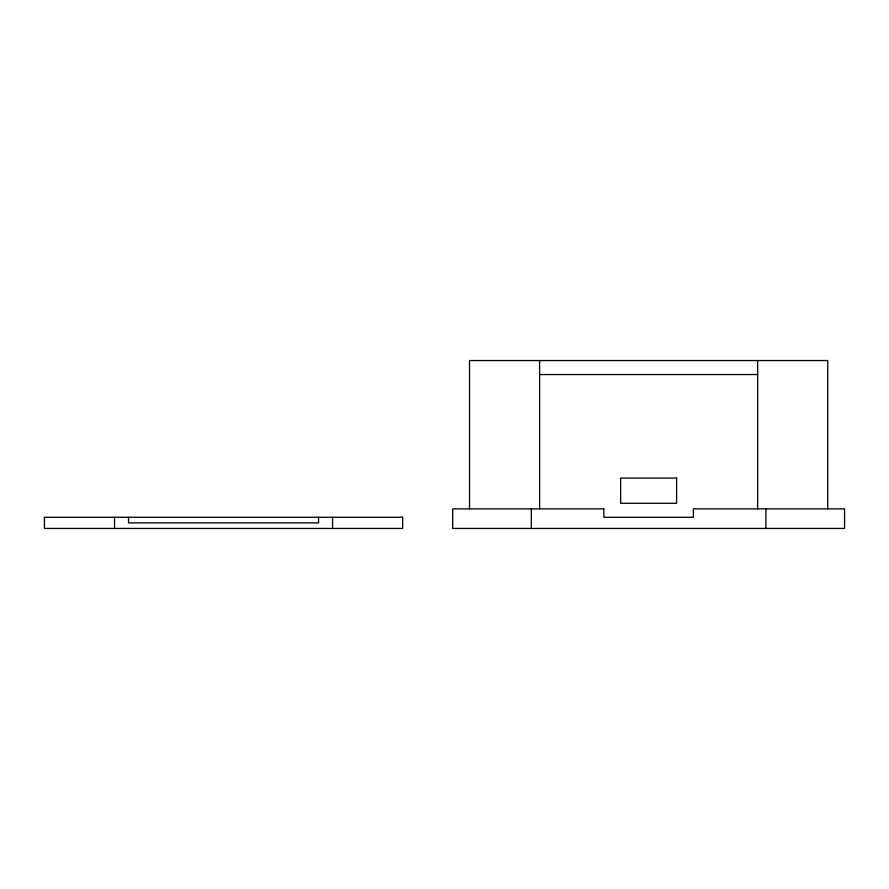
<?xml version="1.0" encoding="UTF-8"?>
<svg xmlns="http://www.w3.org/2000/svg" width="889" height="889" viewBox="0 0 889 889"><rect width="100%" height="100%" fill="white"/><g stroke="black" fill="none" stroke-linecap="round" stroke-linejoin="round"><path stroke-width="1.33" d="M539.612 374.536L757.639 374.536M827.737 508.875L827.737 360.545L469.525 360.545L469.525 508.875M765.918 508.875L765.918 528.455M757.639 360.545L757.639 508.875M539.612 360.545L539.612 508.875M531.333 508.875L531.333 528.455M332.564 517.265L332.564 528.455M318.573 517.265L318.573 522.865L128.538 522.865L128.538 517.265M114.548 517.265L114.548 528.455M676.607 478.093L620.644 478.093L620.644 503.274L676.607 503.274L676.607 478.093M603.853 508.875L452.701 508.875L452.701 528.455L844.55 528.455L844.55 508.875L693.398 508.875L693.398 517.265L603.853 517.265L603.853 508.875M402.661 517.265L44.45 517.265L44.45 528.455L402.661 528.455L402.661 517.265"/></g></svg>
